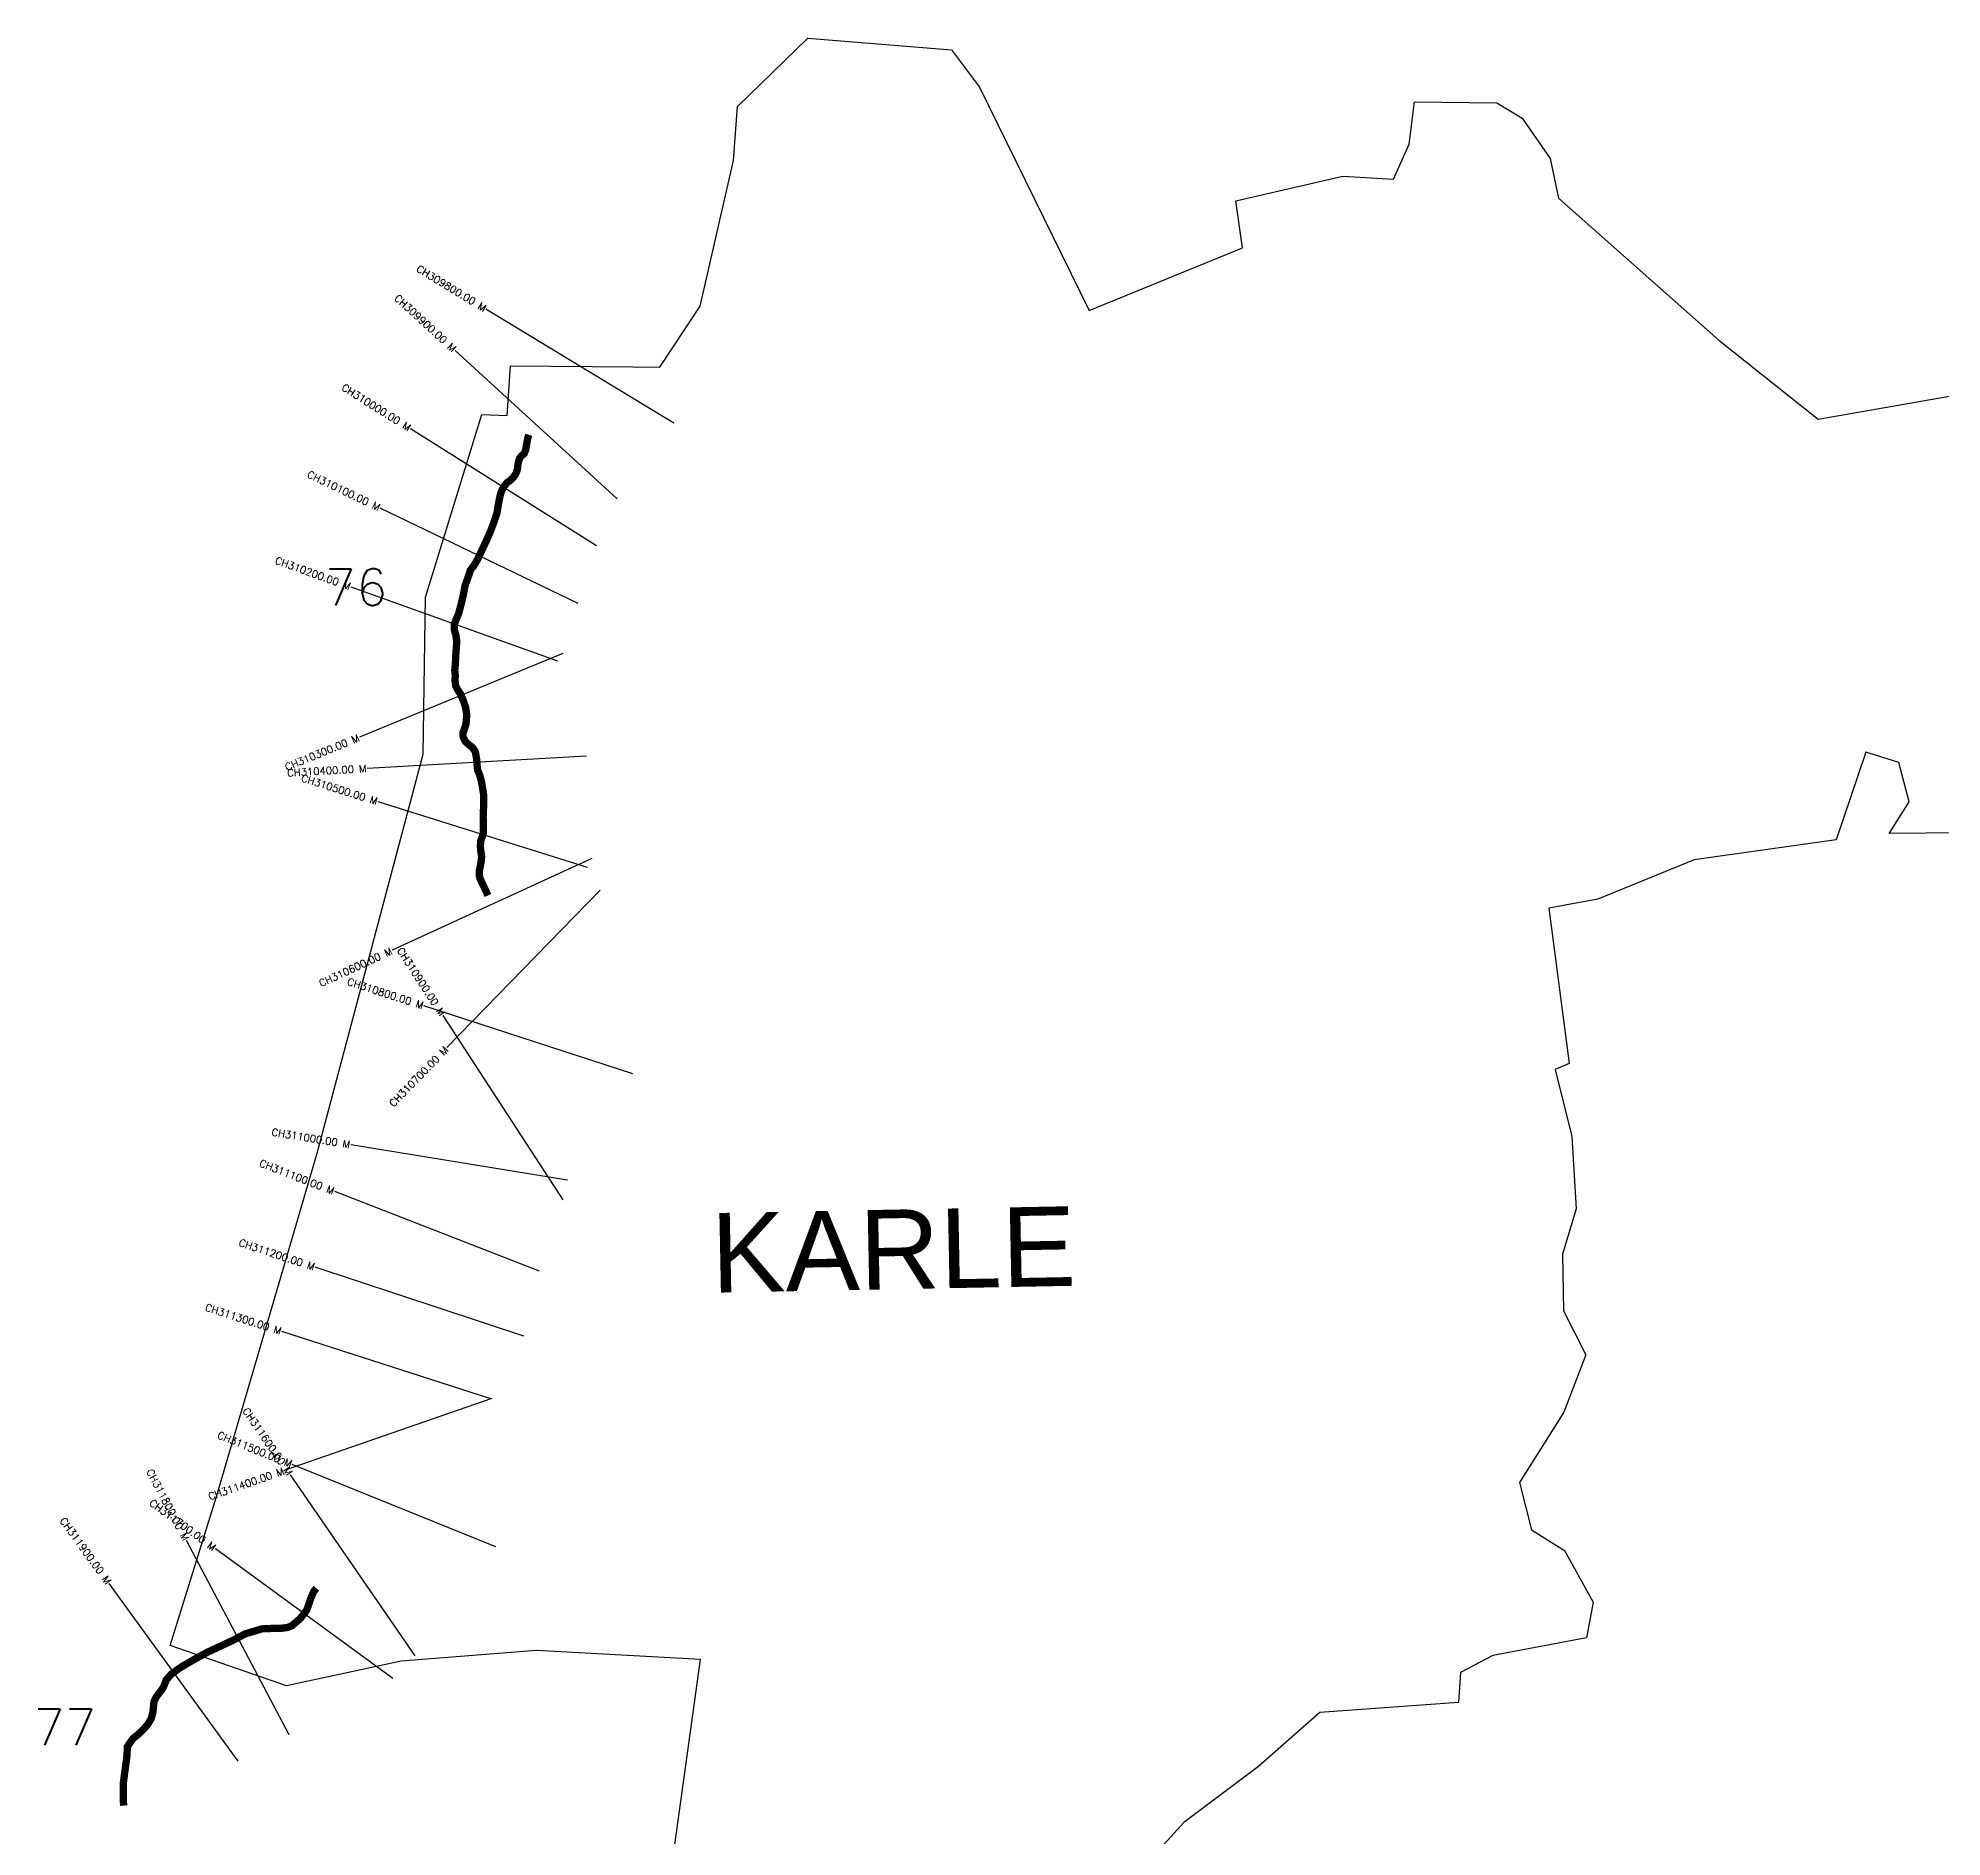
# Model space of a CAD drawing. Header units: metres. Extents: x 286419 to 290893, y 2005491 to 2009272.
# Drawn here: x 286419 to 289019, y 2006814 to 2009272 of the extents above; entities that cross this region are included whole.
import ezdxf
from ezdxf.enums import TextEntityAlignment as Align

# ---------------------------------------------------------------- set-up
doc = ezdxf.new("R2010")
doc.units = ezdxf.units.M
doc.header["$MEASUREMENT"] = 0
for name, color, linetype in [('CS', 134, 'Continuous'), ('CSMark', 6, 'Continuous'), ('UNPROTECTED', 10, 'Continuous'), ('village', 3, 'Continuous'), ('VILLAGE NAME', 250, 'Continuous')]:
    doc.layers.add(name, color=color, linetype=linetype)
doc.styles.get("Standard").update_dxf_attribs({"font": 'simplex.shx'})

msp = doc.modelspace()

# ---------------------------------------------------------------- linework, layer by layer
at = {"color": 6, "flags": 128}
msp.add_lwpolyline([(287374, 2009178.2), (287470, 2009271.8)], dxfattribs=at)
at = {"layer": 'CS'}
for p, q in [((287286.9, 2008745.8), (287030.4, 2008901.4)), ((287209.6, 2008642.4), (286988.3, 2008845)), ((287181.5, 2008578.3), (286927.4, 2008737.9)), ((287156.3, 2008499.4), (286886, 2008629.5)), ((287128.5, 2008420.6), (286846.1, 2008521.9)), ((287135.2, 2008430.9), (286857.7, 2008316.9)), ((287167.7, 2008290.8), (286868.2, 2008274.2)), ((287169.3, 2008138.9), (286883.1, 2008228.7)), ((287175, 2008151.3), (286902.5, 2008025.7)), ((287186.2, 2008107.8), (286977, 2007892.7)), ((287231, 2007857), (286945.7, 2007949.7)), ((287135.7, 2007685), (286972.1, 2007936.4)), ((287141.9, 2007711.8), (286845.8, 2007760)), ((287103.4, 2007587.4), (286823.8, 2007696)), ((287082.2, 2007498.4), (286797.3, 2007592.6)), ((287037.2, 2007413.1), (286751.6, 2007505)), ((287038.4, 2007413.3), (286755, 2007315)), ((287044, 2007210.7), (286765.9, 2007323.1)), ((286933.6, 2007062.1), (286763.5, 2007309.2)), ((286761.8, 2006954.1), (286621.6, 2007219.3)), ((286903.1, 2007031), (286660.8, 2007208)), ((286691.9, 2006917.8), (286515.9, 2007160.7))]:
    msp.add_line(p, q, dxfattribs=at)
at = {"layer": 'UNPROTECTED', "const_width": 10, "flags": 128}
for points in [[(287088.9, 2008730), (287088.8, 2008729.7), (287087.3, 2008724.2), (287085.9, 2008716.6), (287084.6, 2008709.3), (287082.6, 2008704.1), (287078.5, 2008700.7), (287076.2, 2008697.4), (287074.8, 2008692.9), (287073.9, 2008687.9), (287073.4, 2008682.8), (287071.3, 2008676.8), (287067.7, 2008671.5), (287064.1, 2008668), (287059.5, 2008664.8), (287055.6, 2008660), (287052.7, 2008655.4), (287050.8, 2008650.7), (287049.3, 2008644.7), (287046.9, 2008632.1), (287045.5, 2008623), (287042.5, 2008614), (287039.9, 2008606.8), (287036.9, 2008598.7), (287031.6, 2008586.6), (287024.8, 2008572.1), (287019.1, 2008560.1), (287016.4, 2008555.1), (287013.3, 2008550.4), (287009.2, 2008545), (287007.2, 2008538.8), (287002, 2008524.2), (286999.3, 2008510.2), (286996, 2008496.5), (286993.1, 2008485.7), (286989.2, 2008476.5), (286987.2, 2008471), (286987.1, 2008464.6), (286988.2, 2008459.6), (286989.4, 2008456.4), (286989.9, 2008452.1), (286990.5, 2008448.3), (286990.2, 2008442.7), (286989.3, 2008430.5), (286989, 2008424.1), (286988.7, 2008418), (286987.8, 2008408.2), (286988.5, 2008401.2), (286988.1, 2008394.1), (286989.1, 2008386.7), (286991.8, 2008381.5), (286995.7, 2008375.8), (286999.9, 2008365.5), (287002.6, 2008357.3), (287004.2, 2008347.4), (287003.2, 2008335.2), (287000.9, 2008327.6), (286998.9, 2008322.8), (286999.3, 2008316.8), (287001.8, 2008311.6), (287006.3, 2008307.3), (287012.2, 2008302.5), (287015.9, 2008296.8), (287017.7, 2008286.7), (287018.2, 2008278.8), (287019.1, 2008271.6), (287021.2, 2008266.9), (287024.2, 2008256.9), (287025.5, 2008249.3), (287027.1, 2008239.2), (287027.4, 2008226.5), (287026.6, 2008208.9), (287026.7, 2008195.9), (287026.7, 2008185.3), (287024.9, 2008179.8), (287023.2, 2008175), (287022.8, 2008168.1), (287023.4, 2008160.7), (287024.6, 2008153.9), (287023.8, 2008146.7), (287022.1, 2008137.6), (287021.2, 2008134.1), (287021.5, 2008126.6), (287022.8, 2008122.6), (287029.8, 2008107.8), (287033.2, 2008100.6)], [(286798.8, 2007154.2), (286795.3, 2007150), (286791.3, 2007140.8), (286785.8, 2007124.8), (286781.2, 2007118.4), (286776.4, 2007112.5), (286765.3, 2007103), (286759.7, 2007100.7), (286751.8, 2007099.6), (286742.3, 2007099.5), (286724.4, 2007098.7), (286701.3, 2007091.8), (286685.5, 2007083.4), (286649.3, 2007066.5), (286629.5, 2007055.6), (286612.9, 2007045.8), (286600.4, 2007036.7), (286593.9, 2007029.2), (286589.6, 2007018.5), (286584.5, 2007011.5), (286580.1, 2007005.8), (286577, 2006999.7), (286576.3, 2006992.3), (286575.4, 2006984.3), (286573, 2006975.8), (286568.1, 2006967.6), (286562.1, 2006961.1), (286554.5, 2006953.8), (286548.1, 2006948.8), (286540.7, 2006937.9), (286540, 2006924.8), (286535.1, 2006888.1), (286534.9, 2006871.5), (286535, 2006863.6), (286535.7, 2006857.3)]]:
    msp.add_lwpolyline(points, dxfattribs=at)
at = {"layer": 'village', "color": 6}
for points in [[(287470, 2009271.8, 0), (287666.3, 2009255.7, 0), (287704.5, 2009205, 0), (287854.5, 2008899.6, 0), (288063.7, 2008985.2, 0), (288054.8, 2009049.6, 0), (288200.7, 2009083, 0), (288270, 2009079.3, 0), (288291.5, 2009126.7, 0), (288298.5, 2009184.7, 0), (288411, 2009183.2, 0), (288445.8, 2009162.4, 0), (288484, 2009107.4, 0), (288495.6, 2009053.2, 0), (288714.5, 2008859.2, 0), (288850, 2008751.3, 0), (289432.5, 2008853.3, 0)], [(287270.9, 2006678.9, 0), (287323.3, 2007057, 0), (287099.5, 2007069, 0), (286914.6, 2007054.7, 0), (286758, 2007020.7, 0), (286599, 2007075.8, 0), (286663, 2007281, 0), (286799.7, 2007748.7, 0), (286944.6, 2008293.5, 0), (286947.8, 2008508.2, 0), (287025, 2008757.8, 0), (287059.3, 2008756.4, 0), (287064, 2008824.1, 0), (287231.2, 2008822.7, 0), (287268.1, 2008822.4, 0), (287322.9, 2008905.4, 0), (287368.6, 2009104.5, 0), (287374, 2009178.2, 0)], [(288974.4, 2008228.3, 0), (288960.5, 2008282.3, 0), (288915.1, 2008296.5, 0), (288874.7, 2008176.6, 0), (288680.7, 2008149.4, 0), (288549.3, 2008095.7, 0), (288482.4, 2008083.4, 0), (288510.2, 2007871.2, 0), (288491, 2007863, 0), (288513.8, 2007771.2, 0), (288519.5, 2007672.5, 0), (288500.7, 2007610.8, 0), (288502.2, 2007533.3, 0), (288532.9, 2007472.9, 0), (288502.9, 2007394.8, 0), (288442.1, 2007298.8, 0), (288458.5, 2007233.9, 0), (288503.6, 2007205.7, 0), (288542.6, 2007135, 0), (288533.7, 2007086.5, 0), (288405.6, 2007062.2, 0), (288361.4, 2007039.2, 0), (288358.6, 2006998.3, 0), (288169.2, 2006984.5, 0), (288085.5, 2006910.8, 0), (287983.6, 2006834.3, 0), (287888.6, 2006729.6, 0)], [(289149.2, 2008187, 0), (288947, 2008185.2, 0), (288974.4, 2008228.3, 0)]]:
    msp.add_polyline3d(points, dxfattribs=at)

# ---------------------------------------------------------------- texts
at = {"char_height": 50, "attachment_point": 1}
for s, insert in [('76', (286810.1, 2008546.8)), ('77', (286412.2, 2006989.7))]:
    msp.add_mtext_dynamic_manual_height_columns(s, width=70.183, gutter_width=1, heights=[0], dxfattribs=dict(at, insert=insert))
at = {"layer": 'CSMark'}
for s, rotation, p in [('CH309800.00 M', 328.7454, (287029.6, 2008901.9)), ('CH309900.00 M', 317.5142, (286987.6, 2008845.7)), ('CH310000.00 M', 327.8631, (286926.6, 2008738.4)), ('CH310100.00 M', 334.2987, (286885.1, 2008629.9)), ('CH310200.00 M', 340.2643, (286845.2, 2008522.3)), ('CH310300.00 M', 22.3292, (286856.8, 2008316.5)), ('CH310400.00 M', 3.1823, (286867.2, 2008274.1)), ('CH310500.00 M', 342.5758, (286882.1, 2008229)), ('CH310600.00 M', 24.7541, (286901.6, 2008025.3)), ('CH310900.00 M', 303.0487, (286971.6, 2007937.3)), ('CH310800.00 M', 342.0086, (286944.7, 2007950)), ('CH310700.00 M', 45.7938, (286976.3, 2007892)), ('CH311000.00 M', 350.7422, (286844.8, 2007760.2)), ('CH311100.00 M', 338.7702, (286822.8, 2007696.4)), ('CH311200.00 M', 341.7038, (286796.4, 2007592.9)), ('CH311300.00 M', 342.1675, (286750.6, 2007505.3)), ('CH311600.00 M', 304.5437, (286762.9, 2007310)), ('CH311500.00 M', 337.9785, (286765, 2007323.5)), ('CH311800.00 M', 297.8555, (286621.2, 2007220.2)), ('CH311400.00 M', 19.1424, (286754.1, 2007314.6)), ('CH311700.00 M', 323.846, (286660, 2007208.6)), ('CH311900.00 M', 305.9151, (286515.3, 2007161.5))]:
    msp.add_text(s, height=10, rotation=rotation, dxfattribs=at).set_placement(p, align=Align.MIDDLE_RIGHT)
at = {"layer": 'VILLAGE NAME', "insert": (287336.8, 2007666.6), "char_height": 108.748, "attachment_point": 1, "rotation": 1.1028}
msp.add_mtext_dynamic_manual_height_columns('{\\fArial|b0|i0|c0|p34;KARLE}', width=726.929, gutter_width=543.7, heights=[0], dxfattribs=at)

doc.saveas('drawing.dxf')
